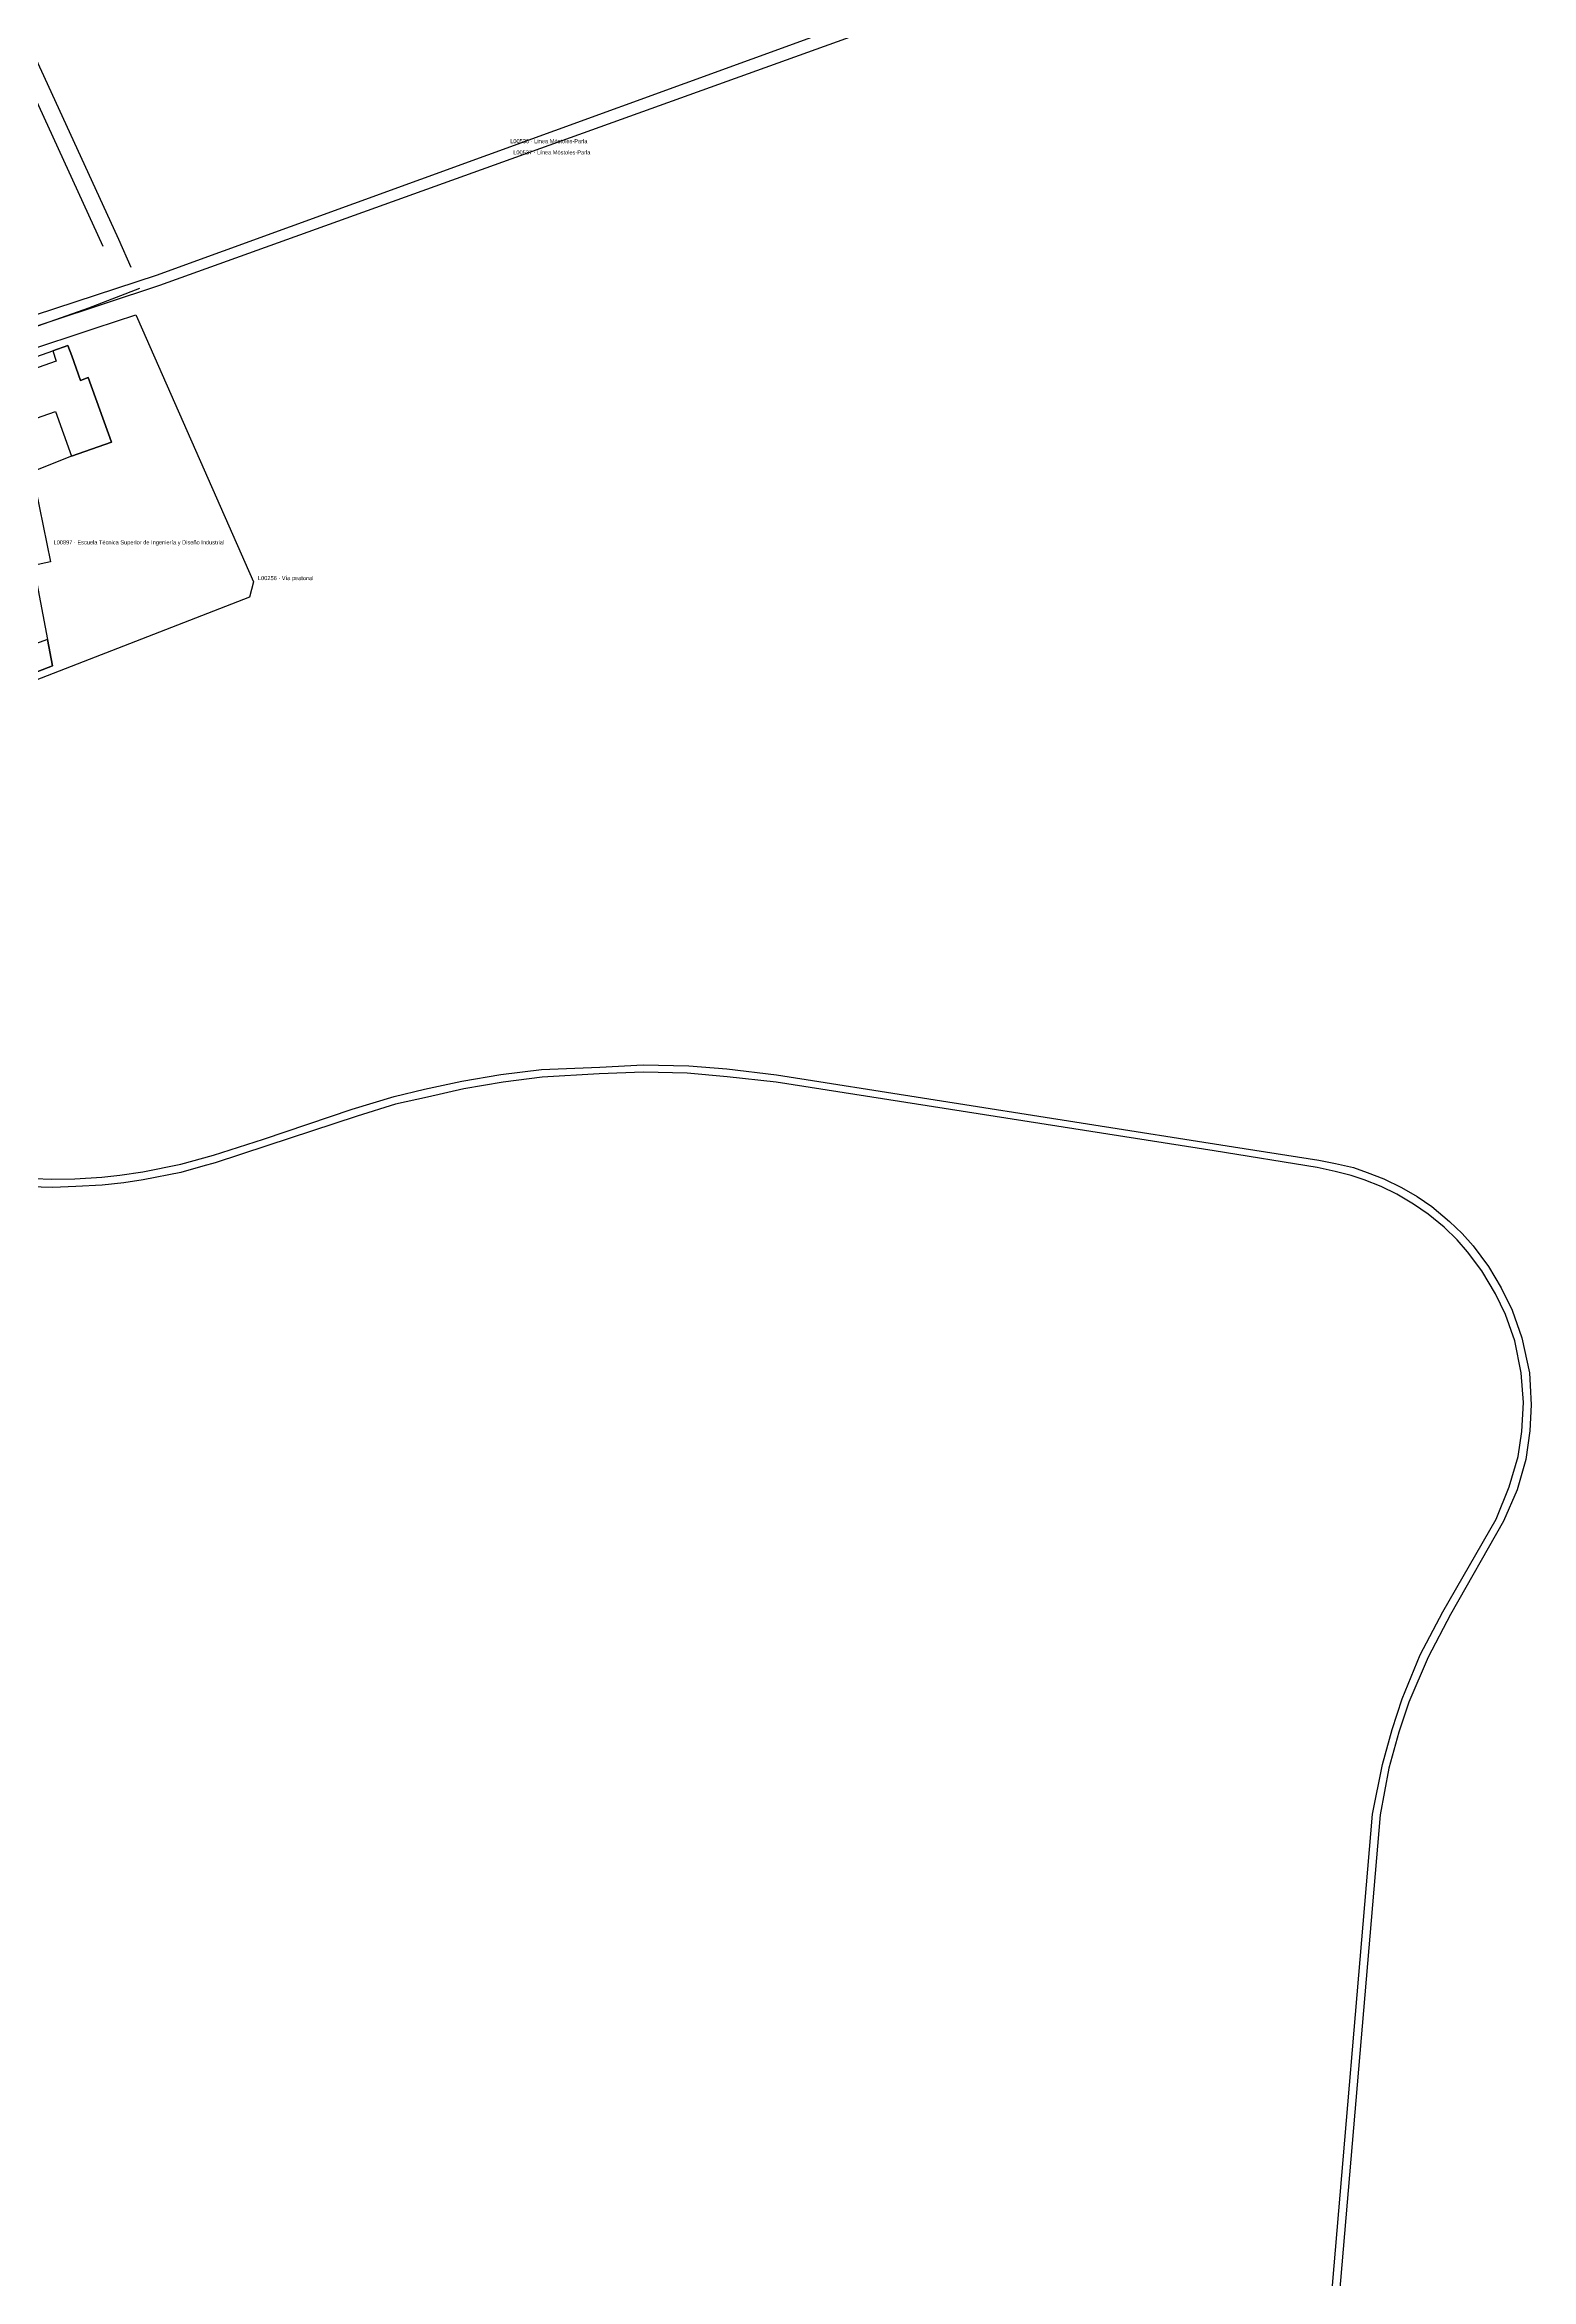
# Model space of a CAD drawing. Header units: metres. Extents: x 436207 to 441321, y 4465685 to 4475088.
# Drawn here: x 440623 to 441169, y 4472311 to 4473132 of the extents above; entities that cross this region are included whole.
import ezdxf

# ---------------------------------------------------------------- set-up
doc = ezdxf.new("R2010")
doc.units = ezdxf.units.M
for name, color, linetype, true_color in [('G_A_EDI', 7, 'CONTINUOUS', 0xa4a4a4), ('G_L_EQU', 7, 'CONTINUOUS', 0x8e5aa4), ('G_L_TRA', 7, 'CONTINUOUS', 0x376b91), ('G_L_VIA', 7, 'CONTINUOUS', 0x555555), ('T_L_EQU', 7, 'CONTINUOUS', 0x8e5aa4), ('T_L_TRA', 7, 'CONTINUOUS', 0x376b91), ('T_L_VIA', 7, 'CONTINUOUS', 0x555555)]:
    doc.layers.add(name, color=color, linetype=linetype, true_color=true_color)

msp = doc.modelspace()

# ---------------------------------------------------------------- linework, layer by layer
at = {"layer": 'G_A_EDI'}
for points in [[(440610.56, 4472991.15), (440626.96, 4472996.97), (440632.84, 4472980.52), (440647.46, 4472985.73), (440638.96, 4473009.41), (440636.17, 4473008.31), (440632.89, 4473017.35), (440631.51, 4473021.16), (440625.91, 4473019.18), (440627.16, 4473015.47), (440597.61, 4473005.05)], [(440590.19, 4472889.82), (440625.8, 4472903.57), (440623.98, 4472913.2), (440594.77, 4472902.78)]]:
    msp.add_lwpolyline(points, dxfattribs=at)
at = {"layer": 'G_L_EQU'}
msp.add_lwpolyline([(440538.9, 4472988.56), (440543.42, 4472990.14), (440560.53, 4472996.15), (440625.91, 4473019.18), (440631.51, 4473021.16), (440632.89, 4473017.35), (440636.17, 4473008.31), (440638.96, 4473009.41), (440647.46, 4472985.73), (440632.84, 4472980.52), (440618.36, 4472974.74), (440625.12, 4472941.75), (440618.87, 4472940.44), (440623.98, 4472913.2), (440625.8, 4472903.57), (440590.19, 4472889.82), (440586.52, 4472891.29), (440568.03, 4472926.46), (440552.42, 4472956.14), (440544.14, 4472971.96), (440537.3, 4472984.8), (440538.9, 4472988.56)], dxfattribs=at)
at = {"layer": 'G_L_TRA'}
for points in [[(441136.03, 4473216.31), (441054.76, 4473187.27), (441004.18, 4473170.63), (440663.88, 4473046.89), (440500.63, 4472993.39), (440482.5, 4472987.95), (440465.88, 4472983.58), (440444.8, 4472980.12)], [(440445.09, 4472976.11), (440467.3, 4472980.14), (440483.63, 4472984), (440502.22, 4472989.31), (440665.21, 4473043.36), (441007.22, 4473166.39), (441056.09, 4473183.81), (441137.81, 4473212.53)], [(440613.32, 4472715.58), (440625.41, 4472715.14), (440634.06, 4472715.24), (440643.9, 4472715.92), (440650.54, 4472716.62), (440658.95, 4472717.89), (440673, 4472720.63), (440684.96, 4472723.96), (440703.31, 4472729.84), (440735.82, 4472740.8), (440751.32, 4472745.45), (440762.34, 4472748.2), (440776.14, 4472751.1), (440790.36, 4472753.59), (440805.41, 4472755.39), (440826.74, 4472756.26), (440842.73, 4472757.17), (440859.47, 4472756.77), (440873.36, 4472755.64), (440891.63, 4472753.46), (441059.42, 4472727.01), (441090.74, 4472722.12), (441096.79, 4472720.93), (441103.4, 4472719.39), (441108.39, 4472717.63), (441114.57, 4472715.24), (441121.02, 4472712.14), (441126.82, 4472708.75), (441132.18, 4472705.09), (441138.67, 4472699.57), (441143.3, 4472695.17), (441147.36, 4472690.67), (441153.01, 4472683.04), (441157.63, 4472675.28), (441161.66, 4472667.09), (441165.23, 4472656.86), (441168.03, 4472644.02), (441168.29, 4472639.45), (441168.7, 4472632.35), (441168.19, 4472622.72), (441166.64, 4472612.25), (441163.48, 4472601.05), (441158.55, 4472589.65), (441138.98, 4472555.33), (441130.81, 4472539.65), (441123.8, 4472523.09), (441120.05, 4472512.19), (441116.44, 4472498.95), (441113.16, 4472481.85), (441097.36, 4472295.11)], [(441094.56, 4472296.03), (441110.46, 4472482.01), (441114.11, 4472500.28), (441117.57, 4472513.08), (441121.32, 4472524.42), (441127.89, 4472540.54), (441136.21, 4472556.37), (441155.78, 4472590.38), (441160.56, 4472602.24), (441163.87, 4472613.29), (441165.26, 4472622.46), (441165.79, 4472633.1), (441164.99, 4472644.03), (441162.6, 4472655.79), (441159.25, 4472665.49), (441155.58, 4472673.04), (441150.51, 4472681.46), (441145.29, 4472688.5), (441141.45, 4472692.88), (441136.68, 4472697.55), (441130.86, 4472702.32), (441125.4, 4472705.97), (441119.37, 4472709.6), (441113.63, 4472712.41), (441107.4, 4472714.94), (441102.6, 4472716.48), (441096.73, 4472717.95), (441090.07, 4472719.38), (441052.29, 4472725.51), (440891.47, 4472750.69), (440873.48, 4472752.73), (440858.86, 4472754.01), (440842.85, 4472754.39), (440826.53, 4472753.77), (440805.55, 4472752.62), (440791.26, 4472750.74), (440776.79, 4472748.33), (440763.5, 4472745.26), (440751.71, 4472742.68), (440737.74, 4472738.27), (440704.55, 4472727.32), (440685.52, 4472721.19), (440680.99, 4472719.9), (440672.98, 4472717.62), (440659.1, 4472714.87), (440652.03, 4472713.84), (440644.13, 4472712.91), (440634.46, 4472712.39), (440625.98, 4472712.04), (440613.29, 4472712.48)]]:
    msp.add_lwpolyline(points, dxfattribs=at)
at = {"layer": 'G_L_VIA'}
for points in [[(440654.69, 4473049.81), (440650.23, 4473060.14), (440623.99, 4473117.24), (440611.48, 4473144.4), (440608.13, 4473151.65), (440585.04, 4473201.18), (440581.3, 4473209.21), (440568.4, 4473239.22), (440562.71, 4473252.45)], [(440644.5, 4473057.53), (440562.34, 4473236.89)], [(440447.73, 4472965.91), (440459.69, 4472970.28), (440477.27, 4472976.78), (440512.33, 4472990.11), (440523.38, 4472994.03), (440533.66, 4472997.86), (440639.17, 4473034.99), (440657.96, 4473042.2)], [(440535.16, 4472992.28), (440641.48, 4473027.51), (440656.41, 4473032.45), (440657.03, 4473031.03), (440699.65, 4472934.45), (440698.11, 4472928.85), (440590.69, 4472887.06), (440585.68, 4472888.69), (440585.1, 4472889.83), (440534.85, 4472987.85)]]:
    msp.add_lwpolyline(points, dxfattribs=at)

# ---------------------------------------------------------------- texts
at = {"layer": 'T_L_EQU'}
msp.add_text('L00897 · Escuela Técnica Superior de Ingeniería y Diseño Industrial', height=1.5, dxfattribs=at).set_placement((440626.22, 4472948.16))
at = {"layer": 'T_L_TRA'}
for s, p in [('L00536 · Línea Móstoles-Parla', (440793.87, 4473095.43)), ('L00537 · Línea Móstoles-Parla', (440794.98, 4473091.32))]:
    msp.add_text(s, height=1.5, dxfattribs=at).set_placement(p)
at = {"layer": 'T_L_VIA'}
msp.add_text('L00256 · Vía peatonal', height=1.5, dxfattribs=at).set_placement((440701.26, 4472935.04))

doc.saveas('drawing.dxf')
